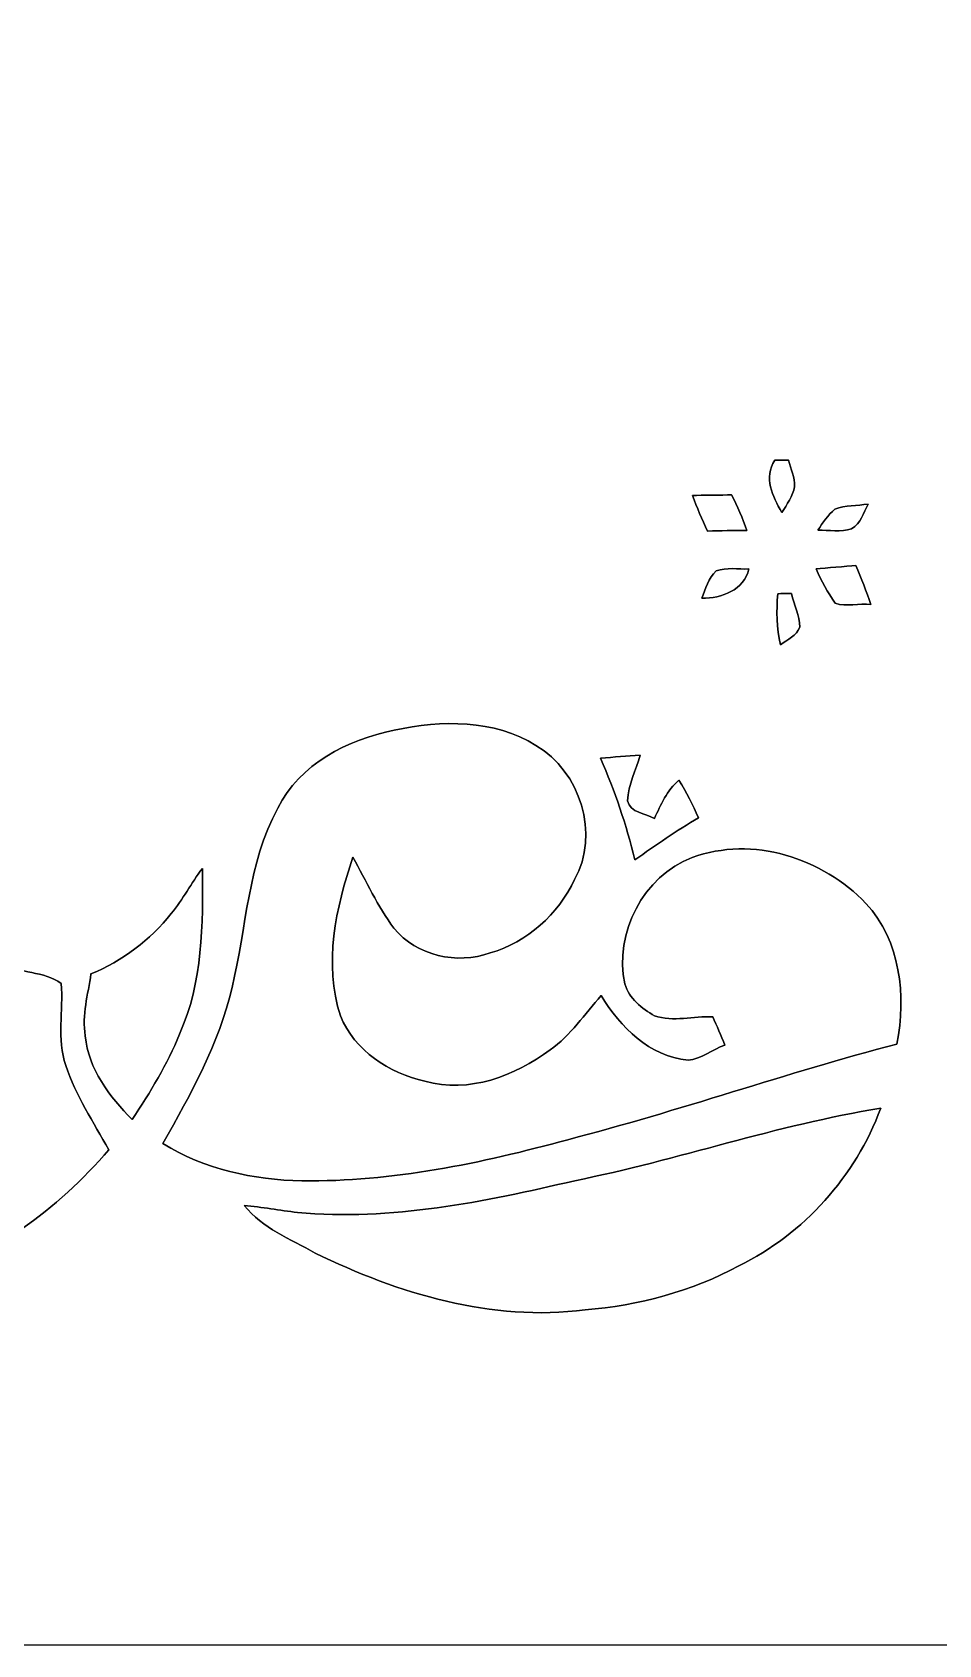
# Model space of a CAD drawing. Header units: centimetres. Extents: x -16.8 to 16.8, y -16.7 to 16.7.
# Drawn here: x -5.31 to 4.06, y -16.67 to 0 of the extents above; entities that cross this region are included whole.
import ezdxf

# ---------------------------------------------------------------- set-up
doc = ezdxf.new("R2010")
doc.units = ezdxf.units.CM
doc.header["$MEASUREMENT"] = 0
doc.layers.add('Layer 1', color=7, linetype='Continuous')

msp = doc.modelspace()

# ---------------------------------------------------------------- linework, layer by layer
at = {"layer": 'Layer 1', "color": 7}
for points, knots in [([(-16.77458, 16.66875), (-16.77458, 16.66875), (16.77458, 16.66875), (16.77458, 16.66875), (16.77458, 16.66875), (16.77458, 16.66875), (16.77458, -16.66875), (16.77458, -16.66875), (16.77458, -16.66875), (16.77458, -16.66875), (-16.77458, -16.66875), (-16.77458, -16.66875), (-16.77458, -16.66875), (-16.77458, -16.66875), (-16.77458, 16.66875), (-16.77458, 16.66875), (-16.77458, 16.66875), (-16.77458, 16.66875), (-16.77458, 16.66875), (-16.77458, 16.66875)], [0, 0, 0, 0, 0.16666667, 0.16666667, 0.16666667, 0.16666667, 0.33333333, 0.33333333, 0.33333333, 0.33333333, 0.5, 0.5, 0.5, 0.5, 0.66666667, 0.66666667, 0.66666667, 0.66666667, 1, 1, 1, 1]), ([(2.36326, -4.42278), (2.39854, -4.42313), (2.46874, -4.42419), (2.50402, -4.42454), (2.50402, -4.42454), (2.53048, -4.51379), (2.5721, -4.60304), (2.56893, -4.69794), (2.56893, -4.69794), (2.54847, -4.79637), (2.49026, -4.88068), (2.43628, -4.96358), (2.43628, -4.96358), (2.33892, -4.79637), (2.24861, -4.60304), (2.36326, -4.42278)], [0, 0, 0, 0, 0.2, 0.2, 0.2, 0.2, 0.4, 0.4, 0.4, 0.4, 0.6, 0.6, 0.6, 0.6, 1, 1, 1, 1]), ([(1.51236, -4.78755), (1.61361, -4.78614), (1.8161, -4.78402), (1.91735, -4.78261), (1.91735, -4.78261), (1.97626, -4.9022), (2.03306, -5.02285), (2.07363, -5.1502), (2.07363, -5.1502), (1.93816, -5.15267), (1.80305, -5.14985), (1.66793, -5.15796), (1.66793, -5.15796), (1.61325, -5.0352), (1.55893, -4.91314), (1.51236, -4.78755)], [0, 0, 0, 0, 0.2, 0.2, 0.2, 0.2, 0.4, 0.4, 0.4, 0.4, 0.6, 0.6, 0.6, 0.6, 1, 1, 1, 1]), ([(2.98626, -4.93113), (3.0921, -4.88491), (3.21522, -4.8962), (3.32811, -4.87751), (3.32811, -4.87751), (3.28224, -4.96676), (3.25226, -5.08035), (3.15842, -5.13186), (3.15842, -5.13186), (3.04588, -5.16784), (2.92453, -5.14738), (2.80882, -5.14703), (2.80882, -5.14703), (2.86209, -5.07118), (2.91077, -4.98757), (2.98626, -4.93113)], [0, 0, 0, 0, 0.2, 0.2, 0.2, 0.2, 0.4, 0.4, 0.4, 0.4, 0.6, 0.6, 0.6, 0.6, 1, 1, 1, 1]), ([(1.7593, -5.5686), (1.86549, -5.52732), (1.98437, -5.55307), (2.09656, -5.54778), (2.09656, -5.54778), (2.04294, -5.77074), (1.81786, -5.84976), (1.60902, -5.85152), (1.60902, -5.85152), (1.64818, -5.75275), (1.67993, -5.64409), (1.7593, -5.5686)], [0, 0, 0, 0, 0.25, 0.25, 0.25, 0.25, 0.5, 0.5, 0.5, 0.5, 1, 1, 1, 1]), ([(2.79153, -5.54743), (2.89384, -5.53861), (3.0988, -5.52062), (3.20146, -5.5118), (3.20146, -5.5118), (3.25579, -5.64515), (3.31188, -5.77921), (3.35668, -5.91679), (3.35668, -5.91679), (3.23497, -5.89633), (3.10621, -5.94431), (2.98768, -5.90197), (2.98768, -5.90197), (2.91006, -5.78979), (2.84692, -5.6709), (2.79153, -5.54743)], [0, 0, 0, 0, 0.2, 0.2, 0.2, 0.2, 0.4, 0.4, 0.4, 0.4, 0.6, 0.6, 0.6, 0.6, 1, 1, 1, 1]), ([(2.39395, -5.80355), (2.42923, -5.80319), (2.49978, -5.80214), (2.53506, -5.80178), (2.53506, -5.80178), (2.56328, -5.91714), (2.62149, -6.02968), (2.62149, -6.15103), (2.62149, -6.15103), (2.59009, -6.23888), (2.49237, -6.27909), (2.42288, -6.33307), (2.42288, -6.33307), (2.38019, -6.1595), (2.3809, -5.98064), (2.39395, -5.80355)], [0, 0, 0, 0, 0.2, 0.2, 0.2, 0.2, 0.4, 0.4, 0.4, 0.4, 0.6, 0.6, 0.6, 0.6, 1, 1, 1, 1]), ([(-1.5681, -7.21431), (-1.08303, -7.11094), (-0.53658, -7.09965), (-0.10372, -7.37411), (-0.10372, -7.37411), (0.3556, -7.64081), (0.55598, -8.29028), (0.29528, -8.75877), (0.29528, -8.75877), (0.12559, -9.11613), (-0.19332, -9.40964), (-0.57785, -9.51759), (-0.57785, -9.51759), (-0.91934, -9.6393), (-1.33844, -9.54722), (-1.57163, -9.26253), (-1.57163, -9.26253), (-1.74166, -9.03499), (-1.85808, -8.77429), (-1.99637, -8.5277), (-1.99637, -8.5277), (-2.17241, -9.0491), (-2.29905, -9.62942), (-2.12549, -10.16847), (-2.12549, -10.16847), (-1.97591, -10.52865), (-1.62278, -10.76078), (-1.25166, -10.84121), (-1.25166, -10.84121), (-0.79587, -10.97386), (-0.3235, -10.78865), (0.04269, -10.51948), (0.04269, -10.51948), (0.25541, -10.37061), (0.39758, -10.14836), (0.56974, -9.95856), (0.56974, -9.95856), (0.76835, -10.28665), (1.06856, -10.58439), (1.4672, -10.62637), (1.4672, -10.62637), (1.6062, -10.61367), (1.72014, -10.51701), (1.8475, -10.46903), (1.8475, -10.46903), (1.80869, -10.37061), (1.76742, -10.27324), (1.72226, -10.17764), (1.72226, -10.17764), (1.524, -10.17023), (1.31304, -10.23232), (1.12042, -10.16706), (1.12042, -10.16706), (0.99236, -10.09121), (0.85549, -9.9889), (0.81492, -9.83791), (0.81492, -9.83791), (0.70167, -9.31439), (1.00401, -8.72208), (1.51095, -8.53193), (1.51095, -8.53193), (2.13289, -8.30016), (2.85856, -8.53793), (3.30659, -9.00536), (3.30659, -9.00536), (3.66324, -9.39482), (3.72286, -9.95927), (3.62585, -10.4588), (3.62585, -10.4588), (2.48391, -10.75937), (1.36913, -11.15131), (0.22613, -11.44764), (0.22613, -11.44764), (-0.66957, -11.69106), (-1.58997, -11.88791), (-2.52307, -11.87168), (-2.52307, -11.87168), (-3.0226, -11.86674), (-3.5306, -11.75068), (-3.95958, -11.48821), (-3.95958, -11.48821), (-3.67101, -10.97562), (-3.37855, -10.45351), (-3.24485, -9.87531), (-3.24485, -9.87531), (-3.09492, -9.25901), (-3.08257, -8.59014), (-2.77319, -8.02217), (-2.77319, -8.02217), (-2.54635, -7.56497), (-2.04964, -7.31097), (-1.5681, -7.21431)], [0, 0, 0, 0, 0.04166667, 0.04166667, 0.04166667, 0.04166667, 0.08333333, 0.08333333, 0.08333333, 0.08333333, 0.125, 0.125, 0.125, 0.125, 0.16666667, 0.16666667, 0.16666667, 0.16666667, 0.20833333, 0.20833333, 0.20833333, 0.20833333, 0.25, 0.25, 0.25, 0.25, 0.29166667, 0.29166667, 0.29166667, 0.29166667, 0.33333333, 0.33333333, 0.33333333, 0.33333333, 0.375, 0.375, 0.375, 0.375, 0.41666667, 0.41666667, 0.41666667, 0.41666667, 0.45833333, 0.45833333, 0.45833333, 0.45833333, 0.5, 0.5, 0.5, 0.5, 0.54166667, 0.54166667, 0.54166667, 0.54166667, 0.58333333, 0.58333333, 0.58333333, 0.58333333, 0.625, 0.625, 0.625, 0.625, 0.66666667, 0.66666667, 0.66666667, 0.66666667, 0.70833333, 0.70833333, 0.70833333, 0.70833333, 0.75, 0.75, 0.75, 0.75, 0.79166667, 0.79166667, 0.79166667, 0.79166667, 0.83333333, 0.83333333, 0.83333333, 0.83333333, 0.875, 0.875, 0.875, 0.875, 0.91666667, 0.91666667, 0.91666667, 0.91666667, 1, 1, 1, 1]), ([(0.56409, -7.50429), (0.69956, -7.49229), (0.83679, -7.4803), (0.97331, -7.47289), (0.97331, -7.47289), (0.92675, -7.62952), (0.85019, -7.77769), (0.84173, -7.9442), (0.84173, -7.9442), (0.87066, -8.06838), (1.0287, -8.0772), (1.11936, -8.12694), (1.11936, -8.12694), (1.1878, -7.98724), (1.24883, -7.83378), (1.37336, -7.73289), (1.37336, -7.73289), (1.45415, -7.8546), (1.51306, -7.98865), (1.57692, -8.11989), (1.57692, -8.11989), (1.34867, -8.25182), (1.13453, -8.40528), (0.91757, -8.55416), (0.91757, -8.55416), (0.83044, -8.19432), (0.71049, -7.84401), (0.56409, -7.50429)], [0, 0, 0, 0, 0.125, 0.125, 0.125, 0.125, 0.25, 0.25, 0.25, 0.25, 0.375, 0.375, 0.375, 0.375, 0.5, 0.5, 0.5, 0.5, 0.625, 0.625, 0.625, 0.625, 0.75, 0.75, 0.75, 0.75, 1, 1, 1, 1]), ([(-3.87385, -9.10943), (-3.75038, -8.96585), (-3.66854, -8.79334), (-3.55141, -8.64553), (-3.55141, -8.64553), (-3.54542, -9.21949), (-3.54471, -9.82274), (-3.78848, -10.35614), (-3.78848, -10.35614), (-3.9116, -10.67082), (-4.09258, -10.95693), (-4.27602, -11.23915), (-4.27602, -11.23915), (-4.51309, -11.0049), (-4.72828, -10.71668), (-4.76109, -10.37449), (-4.76109, -10.37449), (-4.79743, -10.15859), (-4.73287, -9.94657), (-4.70288, -9.73455), (-4.70288, -9.73455), (-4.37938, -9.60049), (-4.08905, -9.38601), (-3.87385, -9.10943)], [0, 0, 0, 0, 0.14285714, 0.14285714, 0.14285714, 0.14285714, 0.28571429, 0.28571429, 0.28571429, 0.28571429, 0.42857143, 0.42857143, 0.42857143, 0.42857143, 0.57142857, 0.57142857, 0.57142857, 0.57142857, 0.71428571, 0.71428571, 0.71428571, 0.71428571, 1, 1, 1, 1]), ([(-6.26145, -9.46679), (-6.04132, -9.47173), (-5.80708, -9.46432), (-5.62363, -9.60614), (-5.62363, -9.60614), (-5.4423, -9.73984), (-5.18689, -9.70068), (-5.01086, -9.83297), (-5.01086, -9.83297), (-4.9844, -10.11449), (-5.0613, -10.40694), (-4.96182, -10.68035), (-4.96182, -10.68035), (-4.85951, -10.9915), (-4.67819, -11.26772), (-4.51803, -11.55136), (-4.51803, -11.55136), (-5.04684, -12.17224), (-5.7344, -12.66472), (-6.51228, -12.91837), (-6.51228, -12.91837), (-6.81249, -13.00374), (-7.11694, -13.07289), (-7.42421, -13.12686), (-7.42421, -13.12686), (-7.36741, -13.00797), (-7.30462, -12.88909), (-7.2898, -12.75609), (-7.2898, -12.75609), (-7.37553, -12.57547), (-7.49335, -12.41425), (-7.58896, -12.23963), (-7.58896, -12.23963), (-7.3279, -12.22481), (-7.06226, -12.24456), (-6.80297, -12.20611), (-6.80297, -12.20611), (-6.64528, -12.15531), (-6.66256, -11.96305), (-6.62799, -11.83181), (-6.62799, -11.83181), (-7.0298, -11.60568), (-7.51029, -11.76655), (-7.94491, -11.72774), (-7.94491, -11.72774), (-8.15552, -11.39119), (-8.40634, -11.08004), (-8.60108, -10.73432), (-8.60108, -10.73432), (-8.31744, -10.64577), (-8.02464, -10.58298), (-7.75018, -10.46515), (-7.75018, -10.46515), (-7.82567, -10.17199), (-7.97878, -9.90917), (-8.08073, -9.62589), (-8.08073, -9.62589), (-7.70996, -9.61355), (-7.34131, -9.56063), (-6.96983, -9.56098), (-6.96983, -9.56098), (-6.91974, -9.55957), (-6.87458, -9.58991), (-6.84389, -9.62766), (-6.84389, -9.62766), (-6.62834, -9.88483), (-6.45266, -10.17517), (-6.21453, -10.41294), (-6.21453, -10.41294), (-6.08542, -10.56957), (-5.90515, -10.3953), (-5.76686, -10.34732), (-5.76686, -10.34732), (-5.85858, -10.0143), (-6.13269, -9.78041), (-6.26145, -9.46679)], [0, 0, 0, 0, 0.05, 0.05, 0.05, 0.05, 0.1, 0.1, 0.1, 0.1, 0.15, 0.15, 0.15, 0.15, 0.2, 0.2, 0.2, 0.2, 0.25, 0.25, 0.25, 0.25, 0.3, 0.3, 0.3, 0.3, 0.35, 0.35, 0.35, 0.35, 0.4, 0.4, 0.4, 0.4, 0.45, 0.45, 0.45, 0.45, 0.5, 0.5, 0.5, 0.5, 0.55, 0.55, 0.55, 0.55, 0.6, 0.6, 0.6, 0.6, 0.65, 0.65, 0.65, 0.65, 0.7, 0.7, 0.7, 0.7, 0.75, 0.75, 0.75, 0.75, 0.8, 0.8, 0.8, 0.8, 0.85, 0.85, 0.85, 0.85, 0.9, 0.9, 0.9, 0.9, 1, 1, 1, 1]), ([(0.29739, -11.87168), (1.35925, -11.6586), (2.3876, -11.29383), (3.45828, -11.12344), (3.45828, -11.12344), (3.20005, -11.82617), (2.66524, -12.42272), (1.99249, -12.75221), (1.99249, -12.75221), (1.50354, -13.01503), (0.95709, -13.16284), (0.40464, -13.20624), (0.40464, -13.20624), (-0.56056, -13.33288), (-1.52612, -13.03937), (-2.38584, -12.61992), (-2.38584, -12.61992), (-2.64089, -12.47493), (-2.93194, -12.36416), (-3.1182, -12.12744), (-3.1182, -12.12744), (-2.93405, -12.14261), (-2.75308, -12.18071), (-2.56893, -12.19976), (-2.56893, -12.19976), (-1.60161, -12.28937), (-0.63959, -12.09111), (0.29739, -11.87168)], [0, 0, 0, 0, 0.125, 0.125, 0.125, 0.125, 0.25, 0.25, 0.25, 0.25, 0.375, 0.375, 0.375, 0.375, 0.5, 0.5, 0.5, 0.5, 0.625, 0.625, 0.625, 0.625, 0.75, 0.75, 0.75, 0.75, 1, 1, 1, 1])]:
    msp.add_open_spline(points, degree=3, knots=knots, dxfattribs=at)
at = {"layer": 'Layer 1', "color": 252}
for points, knots in [([(2.36326, -4.42278), (2.24861, -4.60304), (2.33892, -4.79637), (2.43628, -4.96358), (2.43628, -4.96358), (2.49026, -4.88068), (2.54847, -4.79637), (2.56893, -4.69794), (2.56893, -4.69794), (2.5721, -4.60304), (2.53048, -4.51379), (2.50402, -4.42454), (2.50402, -4.42454), (2.46874, -4.42419), (2.39854, -4.42313), (2.36326, -4.42278), (2.36326, -4.42278), (2.36326, -4.42278), (2.36326, -4.42278), (2.36326, -4.42278)], [0, 0, 0, 0, 0.16666667, 0.16666667, 0.16666667, 0.16666667, 0.33333333, 0.33333333, 0.33333333, 0.33333333, 0.5, 0.5, 0.5, 0.5, 0.66666667, 0.66666667, 0.66666667, 0.66666667, 1, 1, 1, 1]), ([(1.51236, -4.78755), (1.55893, -4.91314), (1.61325, -5.0352), (1.66793, -5.15796), (1.66793, -5.15796), (1.80305, -5.14985), (1.93816, -5.15267), (2.07363, -5.1502), (2.07363, -5.1502), (2.03306, -5.02285), (1.97626, -4.9022), (1.91735, -4.78261), (1.91735, -4.78261), (1.8161, -4.78402), (1.61361, -4.78614), (1.51236, -4.78755), (1.51236, -4.78755), (1.51236, -4.78755), (1.51236, -4.78755), (1.51236, -4.78755)], [0, 0, 0, 0, 0.16666667, 0.16666667, 0.16666667, 0.16666667, 0.33333333, 0.33333333, 0.33333333, 0.33333333, 0.5, 0.5, 0.5, 0.5, 0.66666667, 0.66666667, 0.66666667, 0.66666667, 1, 1, 1, 1]), ([(2.98626, -4.93113), (2.91077, -4.98757), (2.86209, -5.07118), (2.80882, -5.14703), (2.80882, -5.14703), (2.92453, -5.14738), (3.04588, -5.16784), (3.15842, -5.13186), (3.15842, -5.13186), (3.25226, -5.08035), (3.28224, -4.96676), (3.32811, -4.87751), (3.32811, -4.87751), (3.21522, -4.8962), (3.0921, -4.88491), (2.98626, -4.93113), (2.98626, -4.93113), (2.98626, -4.93113), (2.98626, -4.93113), (2.98626, -4.93113)], [0, 0, 0, 0, 0.16666667, 0.16666667, 0.16666667, 0.16666667, 0.33333333, 0.33333333, 0.33333333, 0.33333333, 0.5, 0.5, 0.5, 0.5, 0.66666667, 0.66666667, 0.66666667, 0.66666667, 1, 1, 1, 1]), ([(1.7593, -5.5686), (1.67993, -5.64409), (1.64818, -5.75275), (1.60902, -5.85152), (1.60902, -5.85152), (1.81786, -5.84976), (2.04294, -5.77074), (2.09656, -5.54778), (2.09656, -5.54778), (1.98437, -5.55307), (1.86549, -5.52732), (1.7593, -5.5686), (1.7593, -5.5686), (1.7593, -5.5686), (1.7593, -5.5686), (1.7593, -5.5686)], [0, 0, 0, 0, 0.2, 0.2, 0.2, 0.2, 0.4, 0.4, 0.4, 0.4, 0.6, 0.6, 0.6, 0.6, 1, 1, 1, 1]), ([(2.79153, -5.54743), (2.84692, -5.6709), (2.91006, -5.78979), (2.98768, -5.90197), (2.98768, -5.90197), (3.10621, -5.94431), (3.23497, -5.89633), (3.35668, -5.91679), (3.35668, -5.91679), (3.31188, -5.77921), (3.25579, -5.64515), (3.20146, -5.5118), (3.20146, -5.5118), (3.0988, -5.52062), (2.89384, -5.53861), (2.79153, -5.54743), (2.79153, -5.54743), (2.79153, -5.54743), (2.79153, -5.54743), (2.79153, -5.54743)], [0, 0, 0, 0, 0.16666667, 0.16666667, 0.16666667, 0.16666667, 0.33333333, 0.33333333, 0.33333333, 0.33333333, 0.5, 0.5, 0.5, 0.5, 0.66666667, 0.66666667, 0.66666667, 0.66666667, 1, 1, 1, 1]), ([(2.39395, -5.80355), (2.3809, -5.98064), (2.38019, -6.1595), (2.42288, -6.33307), (2.42288, -6.33307), (2.49237, -6.27909), (2.59009, -6.23888), (2.62149, -6.15103), (2.62149, -6.15103), (2.62149, -6.02968), (2.56328, -5.91714), (2.53506, -5.80178), (2.53506, -5.80178), (2.49978, -5.80214), (2.42923, -5.80319), (2.39395, -5.80355), (2.39395, -5.80355), (2.39395, -5.80355), (2.39395, -5.80355), (2.39395, -5.80355)], [0, 0, 0, 0, 0.16666667, 0.16666667, 0.16666667, 0.16666667, 0.33333333, 0.33333333, 0.33333333, 0.33333333, 0.5, 0.5, 0.5, 0.5, 0.66666667, 0.66666667, 0.66666667, 0.66666667, 1, 1, 1, 1]), ([(-1.5681, -7.21431), (-2.04964, -7.31097), (-2.54635, -7.56497), (-2.77319, -8.02217), (-2.77319, -8.02217), (-3.08257, -8.59014), (-3.09492, -9.25901), (-3.24485, -9.87531), (-3.24485, -9.87531), (-3.37855, -10.45351), (-3.67101, -10.97562), (-3.95958, -11.48821), (-3.95958, -11.48821), (-3.5306, -11.75068), (-3.0226, -11.86674), (-2.52307, -11.87168), (-2.52307, -11.87168), (-1.58997, -11.88791), (-0.66957, -11.69106), (0.22613, -11.44764), (0.22613, -11.44764), (1.36913, -11.15131), (2.48391, -10.75937), (3.62585, -10.4588), (3.62585, -10.4588), (3.72286, -9.95927), (3.66324, -9.39482), (3.30659, -9.00536), (3.30659, -9.00536), (2.85856, -8.53793), (2.13289, -8.30016), (1.51095, -8.53193), (1.51095, -8.53193), (1.00401, -8.72208), (0.70167, -9.31439), (0.81492, -9.83791), (0.81492, -9.83791), (0.85549, -9.9889), (0.99236, -10.09121), (1.12042, -10.16706), (1.12042, -10.16706), (1.31304, -10.23232), (1.524, -10.17023), (1.72226, -10.17764), (1.72226, -10.17764), (1.76742, -10.27324), (1.80869, -10.37061), (1.8475, -10.46903), (1.8475, -10.46903), (1.72014, -10.51701), (1.6062, -10.61367), (1.4672, -10.62637), (1.4672, -10.62637), (1.06856, -10.58439), (0.76835, -10.28665), (0.56974, -9.95856), (0.56974, -9.95856), (0.39758, -10.14836), (0.25541, -10.37061), (0.04269, -10.51948), (0.04269, -10.51948), (-0.3235, -10.78865), (-0.79587, -10.97386), (-1.25166, -10.84121), (-1.25166, -10.84121), (-1.62278, -10.76078), (-1.97591, -10.52865), (-2.12549, -10.16847), (-2.12549, -10.16847), (-2.29905, -9.62942), (-2.17241, -9.0491), (-1.99637, -8.5277), (-1.99637, -8.5277), (-1.85808, -8.77429), (-1.74166, -9.03499), (-1.57163, -9.26253), (-1.57163, -9.26253), (-1.33844, -9.54722), (-0.91934, -9.6393), (-0.57785, -9.51759), (-0.57785, -9.51759), (-0.19332, -9.40964), (0.12559, -9.11613), (0.29528, -8.75877), (0.29528, -8.75877), (0.55598, -8.29028), (0.3556, -7.64081), (-0.10372, -7.37411), (-0.10372, -7.37411), (-0.53658, -7.09965), (-1.08303, -7.11094), (-1.5681, -7.21431), (-1.5681, -7.21431), (-1.5681, -7.21431), (-1.5681, -7.21431), (-1.5681, -7.21431)], [0, 0, 0, 0, 0.04, 0.04, 0.04, 0.04, 0.08, 0.08, 0.08, 0.08, 0.12, 0.12, 0.12, 0.12, 0.16, 0.16, 0.16, 0.16, 0.2, 0.2, 0.2, 0.2, 0.24, 0.24, 0.24, 0.24, 0.28, 0.28, 0.28, 0.28, 0.32, 0.32, 0.32, 0.32, 0.36, 0.36, 0.36, 0.36, 0.4, 0.4, 0.4, 0.4, 0.44, 0.44, 0.44, 0.44, 0.48, 0.48, 0.48, 0.48, 0.52, 0.52, 0.52, 0.52, 0.56, 0.56, 0.56, 0.56, 0.6, 0.6, 0.6, 0.6, 0.64, 0.64, 0.64, 0.64, 0.68, 0.68, 0.68, 0.68, 0.72, 0.72, 0.72, 0.72, 0.76, 0.76, 0.76, 0.76, 0.8, 0.8, 0.8, 0.8, 0.84, 0.84, 0.84, 0.84, 0.88, 0.88, 0.88, 0.88, 0.92, 0.92, 0.92, 0.92, 1, 1, 1, 1]), ([(0.56409, -7.50429), (0.71049, -7.84401), (0.83044, -8.19432), (0.91757, -8.55416), (0.91757, -8.55416), (1.13453, -8.40528), (1.34867, -8.25182), (1.57692, -8.11989), (1.57692, -8.11989), (1.51306, -7.98865), (1.45415, -7.8546), (1.37336, -7.73289), (1.37336, -7.73289), (1.24883, -7.83378), (1.1878, -7.98724), (1.11936, -8.12694), (1.11936, -8.12694), (1.0287, -8.0772), (0.87066, -8.06838), (0.84173, -7.9442), (0.84173, -7.9442), (0.85019, -7.77769), (0.92675, -7.62952), (0.97331, -7.47289), (0.97331, -7.47289), (0.83679, -7.4803), (0.69956, -7.49229), (0.56409, -7.50429), (0.56409, -7.50429), (0.56409, -7.50429), (0.56409, -7.50429), (0.56409, -7.50429)], [0, 0, 0, 0, 0.11111111, 0.11111111, 0.11111111, 0.11111111, 0.22222222, 0.22222222, 0.22222222, 0.22222222, 0.33333333, 0.33333333, 0.33333333, 0.33333333, 0.44444444, 0.44444444, 0.44444444, 0.44444444, 0.55555556, 0.55555556, 0.55555556, 0.55555556, 0.66666667, 0.66666667, 0.66666667, 0.66666667, 0.77777778, 0.77777778, 0.77777778, 0.77777778, 1, 1, 1, 1]), ([(-3.87385, -9.10943), (-4.08905, -9.38601), (-4.37938, -9.60049), (-4.70288, -9.73455), (-4.70288, -9.73455), (-4.73287, -9.94657), (-4.79743, -10.15859), (-4.76109, -10.37449), (-4.76109, -10.37449), (-4.72828, -10.71668), (-4.51309, -11.0049), (-4.27602, -11.23915), (-4.27602, -11.23915), (-4.09258, -10.95693), (-3.9116, -10.67082), (-3.78848, -10.35614), (-3.78848, -10.35614), (-3.54471, -9.82274), (-3.54542, -9.21949), (-3.55141, -8.64553), (-3.55141, -8.64553), (-3.66854, -8.79334), (-3.75038, -8.96585), (-3.87385, -9.10943), (-3.87385, -9.10943), (-3.87385, -9.10943), (-3.87385, -9.10943), (-3.87385, -9.10943)], [0, 0, 0, 0, 0.125, 0.125, 0.125, 0.125, 0.25, 0.25, 0.25, 0.25, 0.375, 0.375, 0.375, 0.375, 0.5, 0.5, 0.5, 0.5, 0.625, 0.625, 0.625, 0.625, 0.75, 0.75, 0.75, 0.75, 1, 1, 1, 1]), ([(-6.26145, -9.46679), (-6.13269, -9.78041), (-5.85858, -10.0143), (-5.76686, -10.34732), (-5.76686, -10.34732), (-5.90515, -10.3953), (-6.08542, -10.56957), (-6.21453, -10.41294), (-6.21453, -10.41294), (-6.45266, -10.17517), (-6.62834, -9.88483), (-6.84389, -9.62766), (-6.84389, -9.62766), (-6.87458, -9.58991), (-6.91974, -9.55957), (-6.96983, -9.56098), (-6.96983, -9.56098), (-7.34131, -9.56063), (-7.70996, -9.61355), (-8.08073, -9.62589), (-8.08073, -9.62589), (-7.97878, -9.90917), (-7.82567, -10.17199), (-7.75018, -10.46515), (-7.75018, -10.46515), (-8.02464, -10.58298), (-8.31744, -10.64577), (-8.60108, -10.73432), (-8.60108, -10.73432), (-8.40634, -11.08004), (-8.15552, -11.39119), (-7.94491, -11.72774), (-7.94491, -11.72774), (-7.51029, -11.76655), (-7.0298, -11.60568), (-6.62799, -11.83181), (-6.62799, -11.83181), (-6.66256, -11.96305), (-6.64528, -12.15531), (-6.80297, -12.20611), (-6.80297, -12.20611), (-7.06226, -12.24456), (-7.3279, -12.22481), (-7.58896, -12.23963), (-7.58896, -12.23963), (-7.49335, -12.41425), (-7.37553, -12.57547), (-7.2898, -12.75609), (-7.2898, -12.75609), (-7.30462, -12.88909), (-7.36741, -13.00797), (-7.42421, -13.12686), (-7.42421, -13.12686), (-7.11694, -13.07289), (-6.81249, -13.00374), (-6.51228, -12.91837), (-6.51228, -12.91837), (-5.7344, -12.66472), (-5.04684, -12.17224), (-4.51803, -11.55136), (-4.51803, -11.55136), (-4.67819, -11.26772), (-4.85951, -10.9915), (-4.96182, -10.68035), (-4.96182, -10.68035), (-5.0613, -10.40694), (-4.9844, -10.11449), (-5.01086, -9.83297), (-5.01086, -9.83297), (-5.18689, -9.70068), (-5.4423, -9.73984), (-5.62363, -9.60614), (-5.62363, -9.60614), (-5.80708, -9.46432), (-6.04132, -9.47173), (-6.26145, -9.46679), (-6.26145, -9.46679), (-6.26145, -9.46679), (-6.26145, -9.46679), (-6.26145, -9.46679)], [0, 0, 0, 0, 0.04761905, 0.04761905, 0.04761905, 0.04761905, 0.0952381, 0.0952381, 0.0952381, 0.0952381, 0.14285714, 0.14285714, 0.14285714, 0.14285714, 0.19047619, 0.19047619, 0.19047619, 0.19047619, 0.23809524, 0.23809524, 0.23809524, 0.23809524, 0.28571429, 0.28571429, 0.28571429, 0.28571429, 0.33333333, 0.33333333, 0.33333333, 0.33333333, 0.38095238, 0.38095238, 0.38095238, 0.38095238, 0.42857143, 0.42857143, 0.42857143, 0.42857143, 0.47619048, 0.47619048, 0.47619048, 0.47619048, 0.52380952, 0.52380952, 0.52380952, 0.52380952, 0.57142857, 0.57142857, 0.57142857, 0.57142857, 0.61904762, 0.61904762, 0.61904762, 0.61904762, 0.66666667, 0.66666667, 0.66666667, 0.66666667, 0.71428571, 0.71428571, 0.71428571, 0.71428571, 0.76190476, 0.76190476, 0.76190476, 0.76190476, 0.80952381, 0.80952381, 0.80952381, 0.80952381, 0.85714286, 0.85714286, 0.85714286, 0.85714286, 0.9047619, 0.9047619, 0.9047619, 0.9047619, 1, 1, 1, 1]), ([(0.29739, -11.87168), (-0.63959, -12.09111), (-1.60161, -12.28937), (-2.56893, -12.19976), (-2.56893, -12.19976), (-2.75308, -12.18071), (-2.93405, -12.14261), (-3.1182, -12.12744), (-3.1182, -12.12744), (-2.93194, -12.36416), (-2.64089, -12.47493), (-2.38584, -12.61992), (-2.38584, -12.61992), (-1.52612, -13.03937), (-0.56056, -13.33288), (0.40464, -13.20624), (0.40464, -13.20624), (0.95709, -13.16284), (1.50354, -13.01503), (1.99249, -12.75221), (1.99249, -12.75221), (2.66524, -12.42272), (3.20005, -11.82617), (3.45828, -11.12344), (3.45828, -11.12344), (2.3876, -11.29383), (1.35925, -11.6586), (0.29739, -11.87168), (0.29739, -11.87168), (0.29739, -11.87168), (0.29739, -11.87168), (0.29739, -11.87168)], [0, 0, 0, 0, 0.11111111, 0.11111111, 0.11111111, 0.11111111, 0.22222222, 0.22222222, 0.22222222, 0.22222222, 0.33333333, 0.33333333, 0.33333333, 0.33333333, 0.44444444, 0.44444444, 0.44444444, 0.44444444, 0.55555556, 0.55555556, 0.55555556, 0.55555556, 0.66666667, 0.66666667, 0.66666667, 0.66666667, 0.77777778, 0.77777778, 0.77777778, 0.77777778, 1, 1, 1, 1])]:
    msp.add_open_spline(points, degree=3, knots=knots, dxfattribs=at)

doc.saveas('drawing.dxf')
